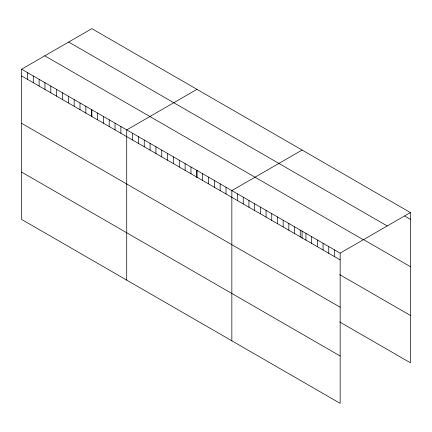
<?xml version="1.0" encoding="UTF-8"?>
<svg xmlns="http://www.w3.org/2000/svg" width="432" height="432" viewBox="0 0 432 432"><rect width="100%" height="100%" fill="white"/><g stroke="black" fill="none" stroke-linecap="round" stroke-linejoin="round"><path stroke-width="0.65" d="M21.6 69.212L340.157 253.13L340.157 403.342L21.6 219.429L21.6 69.212L91.843 28.658L410.4 212.571L410.4 362.788L339.714 321.975M196.97 89.348L126.722 129.902L126.722 280.12M302.092 150.039L231.844 190.598L231.844 340.81M340.157 253.13L410.4 212.571M404.698 216.027L410.4 219.316M68.666 42.039L387.218 225.958M363.658 239.674L410.4 266.663M44.782 55.831L363.334 239.744M21.6 75.956L340.157 259.875M339.714 274.633L410.4 315.441M21.6 123.304L340.157 307.217M21.6 172.082L340.157 356M334.454 249.836L334.454 256.581M328.752 246.548L328.752 253.292M323.055 243.254L323.055 249.998M317.353 239.965L317.353 246.71M311.65 236.671L311.65 243.416M305.953 233.383L305.953 240.127M302.092 230.958L302.092 238.275M300.251 230.089L300.251 236.839M294.554 226.8L294.554 233.545M288.851 223.506L288.851 230.256M283.149 220.217L283.149 226.962M277.452 216.929L277.452 223.673M271.75 213.635L271.75 220.379M266.047 210.346L266.047 217.091M260.35 207.052L260.35 213.797M254.648 203.764L254.648 210.508M248.945 200.47L248.945 207.214M243.248 197.181L243.248 203.926M237.546 193.887L237.546 200.632M226.006 187.223L226.006 193.968M220.163 183.854L220.163 190.598M214.326 180.484L214.326 187.229M208.483 177.109L208.483 183.854M202.646 173.74L202.646 180.484M196.97 170.267L196.97 177.584M196.803 170.365L196.803 177.109M190.966 166.995L190.966 173.74M185.123 163.625L185.123 170.37M179.285 160.25L179.285 166.995M173.443 156.881L173.443 163.625M167.605 153.506L167.605 160.25M161.762 150.136L161.762 156.881M155.925 146.761L155.925 153.511M150.082 143.392L150.082 150.136M144.245 140.022L144.245 146.767M138.402 136.647L138.402 143.392M132.565 133.277L132.565 140.022M120.884 126.533L120.884 133.277M115.042 123.163L115.042 129.908M109.204 119.788L109.204 126.533M103.361 116.419L103.361 123.163M97.524 113.044L97.524 119.794M91.843 109.577L91.843 116.894M91.681 109.674L91.681 116.419M85.844 106.304L85.844 113.049M80.001 102.929L80.001 109.674M74.164 99.56L74.164 106.304M68.321 96.185L68.321 102.935M62.483 92.815L62.483 99.56M56.641 89.446L56.641 96.19M50.803 86.071L50.803 92.815M44.96 82.701L44.96 89.446M39.123 79.326L39.123 86.071M33.28 75.956L33.28 82.701M27.443 72.587L27.443 79.331"/></g></svg>
